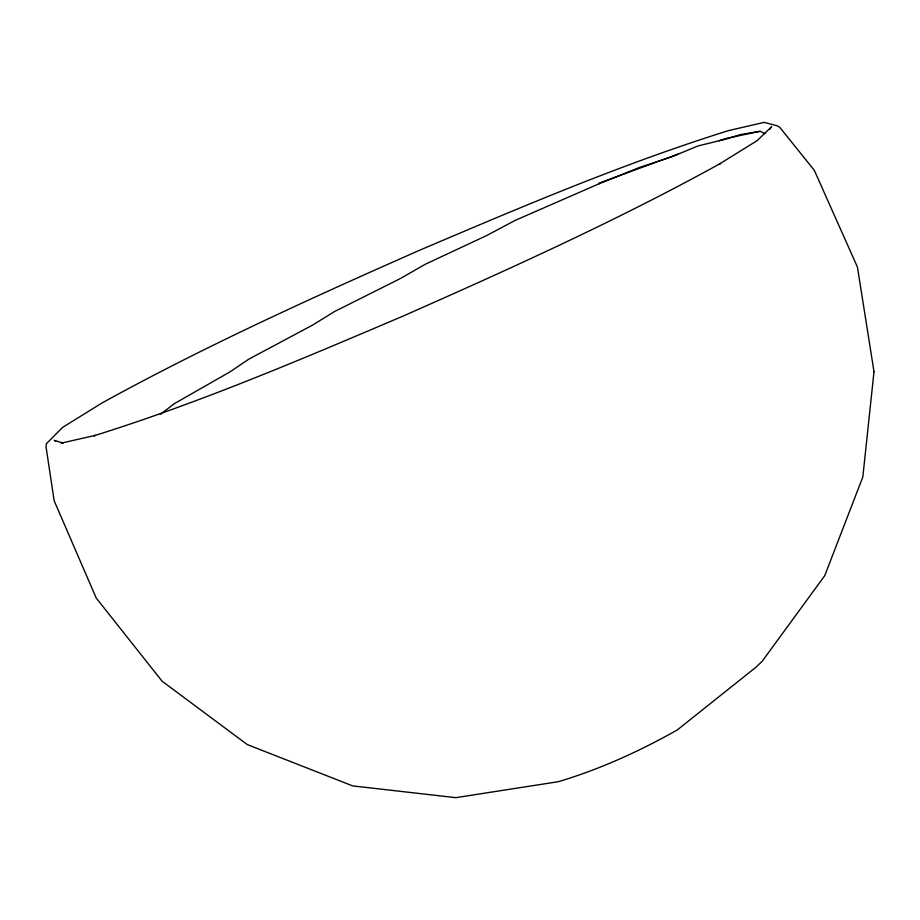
<?xml version="1.0" encoding="UTF-8"?>
<svg xmlns="http://www.w3.org/2000/svg" width="920" height="920" viewBox="0 0 920 920"><rect width="100%" height="100%" fill="white"/><g stroke="black" fill="none" stroke-linecap="round" stroke-linejoin="round"><path stroke-width="1.38" d="M769.73 129.294L771.581 126.787L757.206 140.587L719.268 164.128L720.406 163.472C617.584 220.213 510.473 268.651 403.121 316.066C301.438 359.317 199.548 402.81 93.966 435.792L95.312 435.378L61.283 443.129M160.321 414.437L174.179 403.753L230.322 371.68L248.791 359.168L312.604 325.082L334.478 311.57L399.97 278.76L425.304 264.247L486.691 235.543L515.223 220.363L599.012 183.793L639.423 167.509L671.531 156.86L698.165 145.912L726.49 138.954L740.588 134.538L760.138 131.284L764.876 133.63M678.201 154.077L598.702 183.287L599.012 183.793M719.095 140.76L726.11 138.471L760.138 131.284M63.066 443.072L54.222 440.346L55.602 441.105M874 371.703L862.833 476.962L824.722 575.702L762.243 661.204L756.044 667.161L677.212 729.997C639.607 751.214 599.702 769.396 558.279 781.701L455.837 797.663L352.716 785.91L247.261 744.567L162.081 681.191L96.221 598.034L54.165 500.756L46.034 446.855L46.379 443.75L62.721 427.317L102.108 402.925C204.941 346.196 312.053 297.747 419.405 250.332C521.088 207.08 622.978 163.587 728.548 130.605L764.198 122.371L777.561 125.89L780.091 127.742L814.303 170.303L857.44 267.111L874 371.703"/></g></svg>
